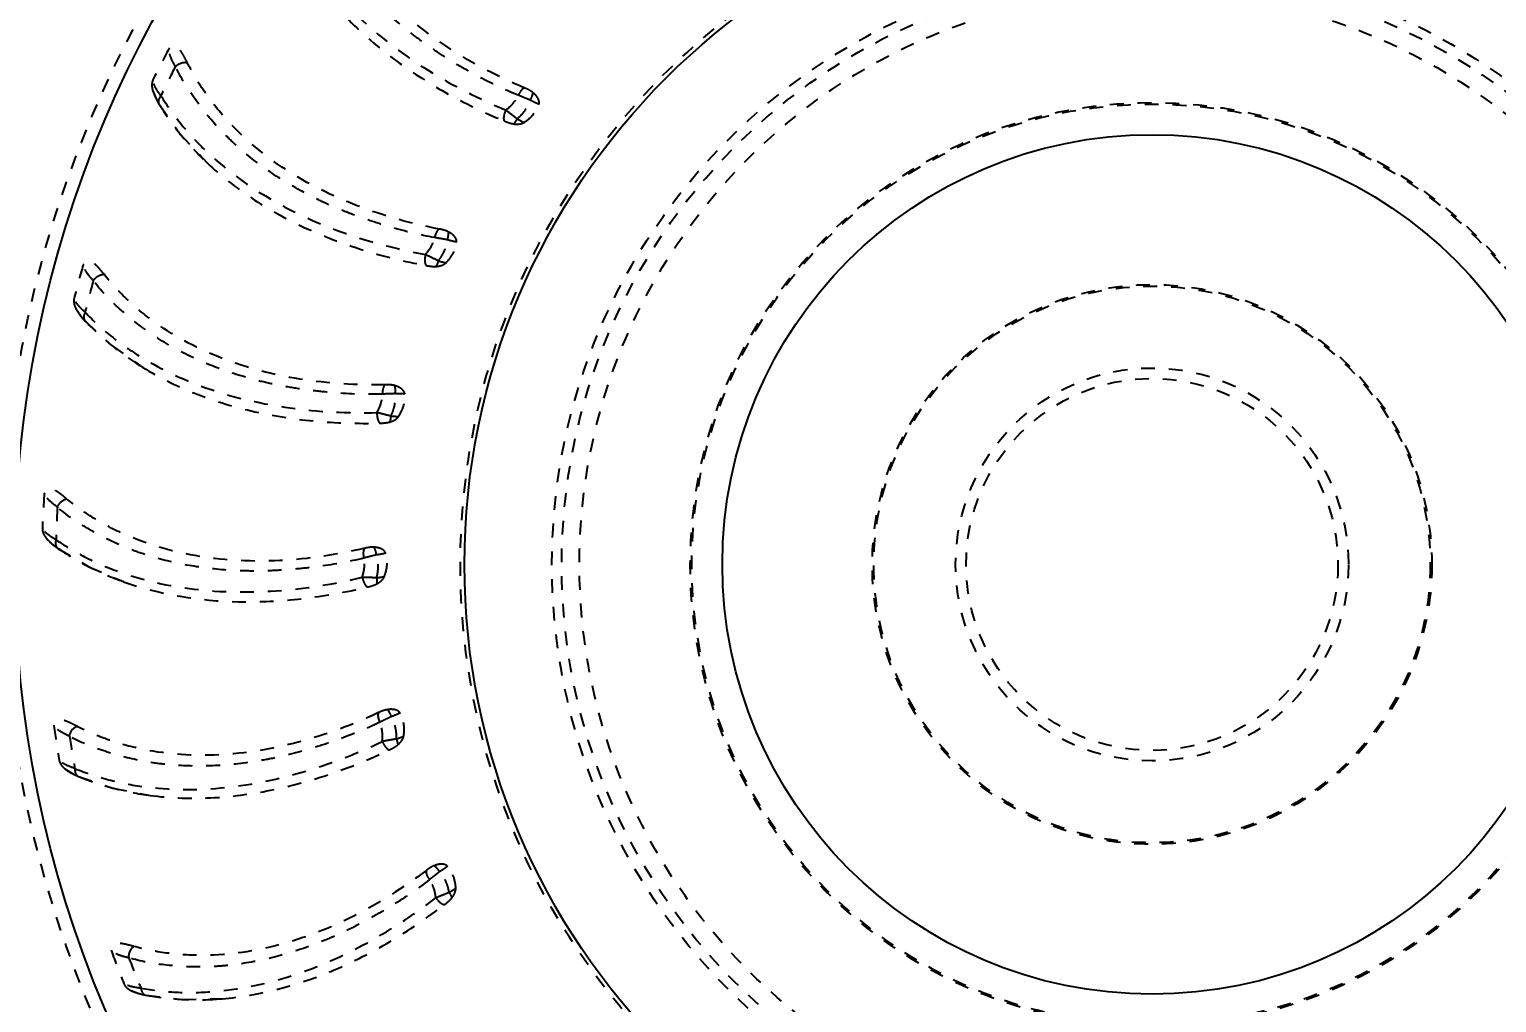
# Model space of a CAD drawing. Header units: millimetres. Extents: x 723 to 11228, y -2384 to 1578.
# Drawn here: x 1082.7 to 1255.7, y 185.8 to 300.5 of the extents above; entities that cross this region are included whole.
import ezdxf

# ---------------------------------------------------------------- set-up
doc = ezdxf.new("R2010")
doc.units = ezdxf.units.MM
doc.header["$LTSCALE"] = 16.335
doc.header["$PDMODE"] = 3
doc.header["$PDSIZE"] = 0.3125
doc.linetypes.add('HIDDEN', pattern=[0.2, 0.1, -0.1])
doc.layers.get('0').update_dxf_attribs({"linetype": 'CONTINUOUS'})
doc.layers.get('Defpoints').update_dxf_attribs({"linetype": 'CONTINUOUS'})
doc.layers.add('DEFAULT_2', color=8, linetype='HIDDEN')
doc.styles.get("Standard").update_dxf_attribs({"font": 'txt', "width": 0.8})
doc.dimstyles.new('ISO-25', dxfattribs={"dimtxt": 8, "dimasz": 8, "dimexe": 0, "dimexo": 0, "dimgap": 0, "dimtad": 1, "dimtxsty": 'Standard', "dimcen": 0, "dimclrd": 4, "dimclre": 4, "dimclrt": 6, "dimadec": 0, "dimazin": 0, "dimtfac": 1, "dimtofl": 0, "dimtmove": 0, "dimatfit": 3, "dimfxl": 0, "dimarcsym": 0})

# ---------------------------------------------------------------- blocks, each defined once
blk = doc.blocks.new('*D132')
at = {"color": 4, "lineweight": -2}
blk.add_line((1403.61, 145.72), (1362.85, 165.55), dxfattribs=at)
at = {"color": 4}
blk.add_solid([(1363.43, 166.75), (1362.26, 164.35), (1355.65, 169.05)], dxfattribs=at)
at = {"layer": 'Defpoints', "color": 0}
for p in [(1074.51, 305.8), (1355.65, 169.05)]:
    blk.add_point(p, dxfattribs=at)
at = {"color": 6, "insert": (1388.87, 158.08), "char_height": 8, "attachment_point": 5, "rotation": 334.0609}
blk.add_mtext('∅312,64', dxfattribs=at)

msp = doc.modelspace()

# ---------------------------------------------------------------- linework, layer by layer
at = {"color": 7, "linetype": 'Continuous'}
for radius in [156.205, 150.739, 150.001, 149.369, 134.066, 81.052, 50.65]:
    msp.add_circle((1215.081, 237.426), radius, dxfattribs=at)
msp.add_arc((1215.081, 237.426), 156.319, 100.52941, 79.47059, dxfattribs=at)
at = {"layer": 'DEFAULT_2', "color": 8, "linetype": 'HIDDEN'}
for p, q in [((1098.031, 291.653), (1098.032, 291.651)), ((1098.032, 291.651), (1098.127, 291.535)), ((1089.316, 266.11), (1089.318, 266.108)), ((1089.318, 266.108), (1089.432, 266.017)), ((1086.103, 239.313), (1086.105, 239.312)), ((1086.105, 239.312), (1086.234, 239.246)), ((1088.532, 212.433), (1088.534, 212.433)), ((1088.534, 212.433), (1088.675, 212.395)), ((1096.496, 186.646), (1096.498, 186.646)), ((1096.498, 186.646), (1096.647, 186.639))]:
    msp.add_line(p, q, dxfattribs=at)
for points in [[(1097.264, 293.336), (1097.671, 292.294), (1098.032, 291.651)], [(1098.031, 291.653), (1100.519, 288.151), (1103.696, 284.746)], [(1088.224, 267.581), (1088.834, 266.658), (1089.318, 266.108)], [(1089.316, 266.11), (1092.448, 263.227), (1096.117, 260.64)], [(1084.734, 240.519), (1085.52, 239.748), (1086.105, 239.312)], [(1086.103, 239.313), (1089.757, 237.149), (1093.833, 235.397)], [(1086.938, 213.331), (1087.869, 212.738), (1088.534, 212.433)], [(1088.532, 212.433), (1092.573, 211.071), (1096.993, 210.199)], [(1094.736, 187.201), (1095.781, 186.808), (1096.498, 186.646)], [(1096.496, 186.646), (1100.779, 186.152), (1105.469, 186.239)]]:
    msp.add_lwpolyline(points, dxfattribs=at)
for radius in [135.62, 81.527, 70.735, 69.584, 67.498, 54.429, 54.25, 32.979, 32.8, 23.15, 21.915]:
    msp.add_circle((1215.081, 237.426), radius, dxfattribs=at)
for centre, radius, start, end in [((1215.081, 237.426), 151.093, 100.82307, 79.17693), ((1190.365, 249.096), 103.558, 151.69225, 153.97675), ((1189.129, 249.684), 100.533, 152.49268, 154.69026), ((1194.853, 396.555), 119.795, 242.86921, 243.31874), ((1188.476, 243.682), 103.551, 163.69467, 165.9787), ((1162.214, 388.853), 119.8, 254.86921, 255.31516), ((1187.149, 243.998), 100.533, 164.49268, 166.69026), ((1131.888, 374.533), 119.802, 266.86922, 267.31299), ((1187.756, 237.991), 103.547, 175.69741, 177.97792), ((1186.396, 238.025), 100.533, 176.49268, 178.69026), ((1105.202, 354.219), 119.803, 278.86922, 279.31234), ((1188.239, 232.276), 103.549, 187.69673, 189.97953), ((1186.9, 232.026), 100.533, 188.49268, 190.69026), ((1083.323, 328.798), 119.802, 290.86922, 291.31322), ((1067.209, 299.383), 119.799, 302.86921, 303.31561), ((1189.903, 226.787), 103.554, 199.69485, 201.97783), ((1188.641, 226.263), 100.533, 200.49268, 202.69026)]:
    msp.add_arc(centre, radius, start, end, dxfattribs=at)
for points, knots in [([(1140.372, 292.716), (1138.737, 293.363), (1136.377, 294.517), (1133.357, 296.218), (1131.193, 297.553), (1129.128, 298.965), (1126.545, 300.939), (1123.594, 303.589), (1120.999, 306.502), (1119.202, 308.95), (1117.621, 311.439), (1115.987, 314.676), (1115.001, 317.4), (1114.681, 318.791)], [0, 0, 0, 0, 0.1391804, 0.2073565, 0.2744418, 0.3404175, 0.4052995, 0.5317363, 0.6538274, 0.7133763, 0.7720291, 0.887033, 1, 1, 1, 1]), ([(1141.143, 293.574), (1138.04, 294.879), (1132.217, 297.907), (1124.75, 303.834), (1120.015, 309.788), (1117.407, 314.935), (1116.499, 317.604), (1116.149, 318.95)], [0, 0, 0, 0, 0.2741667, 0.5312505, 0.7713579, 0.8866995, 1, 1, 1, 1]), ([(1112.286, 315.769), (1112.755, 314.459), (1113.889, 311.867), (1116.89, 306.874), (1122.001, 301.105), (1129.766, 295.311), (1135.727, 292.297), (1138.894, 290.98)], [0, 0, 0, 0, 0.1117736, 0.2263377, 0.4665751, 0.7246631, 1, 1, 1, 1]), ([(1116.169, 306.61), (1117.438, 304.816), (1120.381, 301.36), (1125.675, 296.815), (1131.837, 292.852), (1136.346, 290.683), (1138.702, 289.705)], [0, 0, 0, 0, 0.2312499, 0.4749815, 0.7315861, 1, 1, 1, 1]), ([(1099.961, 296.116), (1099.74, 296.488), (1099.453, 297.026), (1099.233, 297.743), (1099.189, 298.06), (1099.19, 298.203)], [0, 0, 0, 0, 0.5767813, 0.8077757, 1, 1, 1, 1]), ([(1101.356, 296.58), (1101.229, 296.833), (1101.038, 297.209), (1100.76, 297.691), (1100.536, 298.026), (1100.321, 298.276), (1100.123, 298.438), (1099.958, 298.531), (1099.769, 298.583), (1099.552, 298.561), (1099.34, 298.43), (1099.236, 298.286), (1099.191, 298.204)], [0, 0, 0, 0, 0.253725, 0.3776753, 0.4984229, 0.6147485, 0.6711759, 0.7268327, 0.7831899, 0.8441937, 0.9164268, 1, 1, 1, 1]), ([(1099.961, 296.116), (1100.054, 296.208), (1100.452, 296.508), (1100.995, 296.658), (1101.355, 296.579)], [0, 0, 0, 0, 0.2620443, 1, 1, 1, 1]), ([(1130.511, 275.953), (1128.778, 276.246), (1126.229, 276.884), (1122.922, 277.92), (1120.527, 278.775), (1118.214, 279.727), (1115.277, 281.121), (1111.839, 283.1), (1108.695, 285.409), (1106.429, 287.43), (1104.365, 289.536), (1102.094, 292.363), (1100.563, 294.823), (1099.961, 296.116)], [0, 0, 0, 0, 0.1391804, 0.2073565, 0.2744418, 0.3404175, 0.4052995, 0.5317363, 0.6538274, 0.7133763, 0.7720291, 0.887033, 1, 1, 1, 1]), ([(1131.085, 276.952), (1127.778, 277.584), (1121.452, 279.335), (1112.914, 283.58), (1107.044, 288.421), (1103.422, 292.914), (1101.979, 295.336), (1101.356, 296.58)], [0, 0, 0, 0, 0.2741757, 0.5312547, 0.7713681, 0.8867042, 1, 1, 1, 1]), ([(1097.306, 294.531), (1097.257, 294.431), (1097.14, 294.038), (1097.191, 293.62), (1097.264, 293.337)], [0, 0, 0, 0, 0.2763995, 1, 1, 1, 1]), ([(1098.246, 292.663), (1098.002, 292.997), (1097.684, 293.48), (1097.398, 294.123), (1097.321, 294.404), (1097.305, 294.531)], [0, 0, 0, 0, 0.589247, 0.8178179, 1, 1, 1, 1]), ([(1097.264, 293.337), (1097.35, 293.008), (1097.621, 292.391), (1097.956, 291.815), (1098.128, 291.535)], [0, 0, 0, 0, 0.5087736, 1, 1, 1, 1]), ([(1098.246, 292.663), (1098.179, 292.587), (1098.063, 292.423), (1097.951, 292.155), (1097.934, 291.885), (1097.991, 291.722), (1098.032, 291.654)], [0, 0, 0, 0, 0.2770252, 0.5429689, 0.782271, 1, 1, 1, 1]), ([(1098.246, 292.663), (1098.978, 291.478), (1100.626, 289.179), (1104.599, 284.919), (1110.798, 280.339), (1119.598, 276.286), (1126.055, 274.577), (1129.427, 273.947)], [0, 0, 0, 0, 0.1117736, 0.2263377, 0.4665751, 0.7246631, 1, 1, 1, 1]), ([(1138.894, 290.98), (1139.209, 291.218), (1139.806, 291.714), (1140.215, 292.379), (1140.372, 292.716)], [0, 0, 0, 0, 0.5152924, 1, 1, 1, 1]), ([(1141.145, 293.572), (1141.086, 293.578), (1140.937, 293.515), (1140.741, 293.333), (1140.543, 293.053), (1140.425, 292.834), (1140.372, 292.716)], [0, 0, 0, 0, 0.1480015, 0.3752271, 0.6750923, 1, 1, 1, 1]), ([(1141.775, 292.148), (1141.657, 292.197), (1141.36, 292.314), (1140.892, 292.502), (1140.541, 292.642), (1140.372, 292.716)], [0, 0, 0, 0, 0.2524693, 0.6324407, 1, 1, 1, 1]), ([(1142.082, 293.053), (1141.943, 293.165), (1141.635, 293.355), (1141.308, 293.504), (1141.143, 293.574)], [0, 0, 0, 0, 0.4997967, 1, 1, 1, 1]), ([(1142.084, 293.051), (1142.08, 292.998), (1142.053, 292.872), (1141.959, 292.567), (1141.855, 292.322), (1141.775, 292.148)], [0, 0, 0, 0, 0.1661339, 0.4015007, 1, 1, 1, 1]), ([(1142.802, 291.646), (1142.848, 291.78), (1142.839, 292.079), (1142.652, 292.457), (1142.392, 292.781), (1142.188, 292.967), (1142.082, 293.053)], [0, 0, 0, 0, 0.2549176, 0.5052918, 0.7532103, 1, 1, 1, 1]), ([(1098.128, 291.535), (1098.885, 290.301), (1100.599, 287.907), (1102.614, 285.764), (1103.696, 284.746)], [0, 0, 0, 0, 0.4935463, 1, 1, 1, 1]), ([(1138.894, 290.98), (1138.84, 290.858), (1138.748, 290.612), (1138.658, 290.254), (1138.639, 289.948), (1138.67, 289.766), (1138.705, 289.703)], [0, 0, 0, 0, 0.3023154, 0.5964628, 0.8353877, 1, 1, 1, 1]), ([(1140.223, 289.941), (1140.112, 290.028), (1139.667, 290.372), (1139.226, 290.721), (1138.894, 290.98)], [0, 0, 0, 0, 0.2514606, 1, 1, 1, 1]), ([(1140.223, 289.941), (1140.402, 290.081), (1140.827, 290.463), (1141.382, 291.194), (1141.673, 291.822), (1141.775, 292.148)], [0, 0, 0, 0, 0.2488904, 0.6245378, 1, 1, 1, 1]), ([(1141.059, 289.517), (1141.451, 289.768), (1142.175, 290.376), (1142.653, 291.205), (1142.802, 291.646)], [0, 0, 0, 0, 0.4998139, 1, 1, 1, 1]), ([(1142.804, 291.645), (1142.717, 291.684), (1142.5, 291.784), (1142.15, 291.938), (1141.898, 292.076), (1141.775, 292.148)], [0, 0, 0, 0, 0.2498662, 0.6247175, 1, 1, 1, 1]), ([(1138.702, 289.705), (1138.883, 289.63), (1139.247, 289.486), (1139.627, 289.378), (1139.821, 289.349)], [0, 0, 0, 0, 0.4985299, 1, 1, 1, 1]), ([(1139.821, 289.349), (1140.028, 289.319), (1140.451, 289.295), (1140.88, 289.402), (1141.059, 289.517)], [0, 0, 0, 0, 0.4955146, 1, 1, 1, 1]), ([(1140.223, 289.941), (1140.157, 289.824), (1140.032, 289.621), (1139.893, 289.426), (1139.823, 289.348)], [0, 0, 0, 0, 0.562692, 1, 1, 1, 1]), ([(1103.696, 284.746), (1105.315, 283.223), (1108.932, 280.396), (1115.11, 276.982), (1122.04, 274.338), (1126.963, 273.135), (1129.503, 272.662)], [0, 0, 0, 0, 0.2310131, 0.4746349, 0.7313176, 1, 1, 1, 1]), ([(1131.088, 276.95), (1131.029, 276.944), (1130.897, 276.851), (1130.743, 276.632), (1130.609, 276.318), (1130.539, 276.079), (1130.511, 275.953)], [0, 0, 0, 0, 0.1483794, 0.3758033, 0.6754534, 1, 1, 1, 1]), ([(1132.115, 276.636), (1131.955, 276.718), (1131.613, 276.84), (1131.262, 276.918), (1131.085, 276.952)], [0, 0, 0, 0, 0.49981, 1, 1, 1, 1]), ([(1129.427, 273.947), (1129.685, 274.246), (1130.166, 274.855), (1130.428, 275.591), (1130.511, 275.953)], [0, 0, 0, 0, 0.5152924, 1, 1, 1, 1]), ([(1132.002, 275.689), (1131.876, 275.712), (1131.562, 275.765), (1131.064, 275.851), (1130.693, 275.916), (1130.511, 275.953)], [0, 0, 0, 0, 0.2524693, 0.6324407, 1, 1, 1, 1]), ([(1130.943, 273.207), (1131.089, 273.381), (1131.425, 273.843), (1131.815, 274.674), (1131.97, 275.348), (1132.002, 275.689)], [0, 0, 0, 0, 0.2488904, 0.6245378, 1, 1, 1, 1]), ([(1131.842, 272.968), (1132.172, 273.295), (1132.755, 274.041), (1133.049, 274.951), (1133.104, 275.413)], [0, 0, 0, 0, 0.4998136, 1, 1, 1, 1]), ([(1132.117, 276.634), (1132.124, 276.582), (1132.123, 276.453), (1132.095, 276.136), (1132.044, 275.875), (1132.002, 275.689)], [0, 0, 0, 0, 0.166846, 0.4023701, 1, 1, 1, 1]), ([(1133.105, 275.412), (1132.966, 275.442), (1132.689, 275.504), (1132.318, 275.587), (1132.092, 275.659), (1132.002, 275.689)], [0, 0, 0, 0, 0.3748045, 0.7496866, 1, 1, 1, 1]), ([(1133.104, 275.413), (1133.12, 275.553), (1133.05, 275.842), (1132.791, 276.172), (1132.472, 276.435), (1132.236, 276.574), (1132.115, 276.636)], [0, 0, 0, 0, 0.2549332, 0.5053134, 0.753226, 1, 1, 1, 1]), ([(1129.427, 273.947), (1129.399, 273.818), (1129.361, 273.558), (1129.347, 273.19), (1129.391, 272.887), (1129.459, 272.715), (1129.506, 272.661)], [0, 0, 0, 0, 0.3020292, 0.5959637, 0.8350024, 1, 1, 1, 1]), ([(1130.943, 273.207), (1130.816, 273.269), (1130.309, 273.514), (1129.806, 273.763), (1129.427, 273.947)], [0, 0, 0, 0, 0.2514606, 1, 1, 1, 1]), ([(1090.276, 270.877), (1089.984, 271.193), (1089.593, 271.659), (1089.229, 272.312), (1089.119, 272.612), (1089.09, 272.753)], [0, 0, 0, 0, 0.5764258, 0.8075165, 1, 1, 1, 1]), ([(1091.54, 271.62), (1091.364, 271.841), (1091.099, 272.167), (1090.728, 272.58), (1090.439, 272.86), (1090.178, 273.059), (1089.951, 273.175), (1089.771, 273.232), (1089.576, 273.243), (1089.369, 273.177), (1089.189, 273.005), (1089.117, 272.843), (1089.091, 272.754)], [0, 0, 0, 0, 0.2537226, 0.3776569, 0.4983888, 0.6147107, 0.671144, 0.7268123, 0.7831834, 0.8441952, 0.9164266, 1, 1, 1, 1]), ([(1090.276, 270.877), (1090.348, 270.986), (1090.674, 271.361), (1091.171, 271.62), (1091.539, 271.62)], [0, 0, 0, 0, 0.2618183, 1, 1, 1, 1]), ([(1124.704, 258.602), (1121.338, 258.532), (1114.785, 258.93), (1105.55, 261.308), (1098.801, 264.822), (1094.324, 268.464), (1092.408, 270.533), (1091.54, 271.62)], [0, 0, 0, 0, 0.2741788, 0.5312442, 0.7713547, 0.8866971, 1, 1, 1, 1]), ([(1129.503, 272.662), (1129.696, 272.626), (1130.083, 272.561), (1130.477, 272.535), (1130.674, 272.548)], [0, 0, 0, 0, 0.4985178, 1, 1, 1, 1]), ([(1130.674, 272.548), (1130.881, 272.561), (1131.297, 272.627), (1131.691, 272.819), (1131.842, 272.968)], [0, 0, 0, 0, 0.4955228, 1, 1, 1, 1]), ([(1130.943, 273.207), (1130.903, 273.08), (1130.823, 272.856), (1130.728, 272.637), (1130.677, 272.547)], [0, 0, 0, 0, 0.5620882, 1, 1, 1, 1]), ([(1124.351, 257.506), (1122.595, 257.432), (1119.97, 257.526), (1116.519, 257.852), (1113.999, 258.191), (1111.538, 258.641), (1108.376, 259.393), (1104.602, 260.614), (1101.046, 262.22), (1098.409, 263.725), (1095.953, 265.356), (1093.143, 267.649), (1091.134, 269.737), (1090.276, 270.877)], [0, 0, 0, 0, 0.1391804, 0.2073565, 0.2744418, 0.3404175, 0.4052995, 0.5317363, 0.6538274, 0.7133763, 0.7720291, 0.887033, 1, 1, 1, 1]), ([(1088.01, 268.77), (1087.983, 268.66), (1087.952, 268.247), (1088.091, 267.845), (1088.225, 267.581)], [0, 0, 0, 0, 0.2766576, 1, 1, 1, 1]), ([(1089.317, 267.143), (1089.009, 267.418), (1088.599, 267.823), (1088.186, 268.391), (1088.052, 268.649), (1088.01, 268.77)], [0, 0, 0, 0, 0.58884, 0.8175144, 1, 1, 1, 1]), ([(1088.225, 267.581), (1088.377, 267.282), (1088.766, 266.741), (1089.209, 266.252), (1089.432, 266.017)], [0, 0, 0, 0, 0.5086264, 1, 1, 1, 1]), ([(1089.317, 267.143), (1089.267, 267.054), (1089.188, 266.87), (1089.134, 266.585), (1089.174, 266.317), (1089.263, 266.169), (1089.317, 266.11)], [0, 0, 0, 0, 0.277064, 0.5429965, 0.7823019, 1, 1, 1, 1]), ([(1089.317, 267.142), (1090.279, 266.136), (1092.37, 264.229), (1097.142, 260.889), (1104.157, 257.697), (1113.608, 255.562), (1120.279, 255.234), (1123.708, 255.318)], [0, 0, 0, 0, 0.1117736, 0.2263377, 0.4665751, 0.7246631, 1, 1, 1, 1]), ([(1089.432, 266.017), (1090.407, 264.991), (1092.527, 263.049), (1094.881, 261.399), (1096.117, 260.64)], [0, 0, 0, 0, 0.4937366, 1, 1, 1, 1]), ([(1096.117, 260.64), (1098.022, 259.469), (1102.167, 257.422), (1108.961, 255.334), (1116.342, 254.168), (1121.445, 254.011), (1124.049, 254.078)], [0, 0, 0, 0, 0.2308682, 0.4744258, 0.73116, 1, 1, 1, 1]), ([(1124.707, 258.601), (1124.651, 258.582), (1124.542, 258.464), (1124.437, 258.217), (1124.371, 257.882), (1124.353, 257.635), (1124.351, 257.506)], [0, 0, 0, 0, 0.1486204, 0.3761693, 0.6756827, 1, 1, 1, 1]), ([(1125.778, 258.506), (1125.605, 258.553), (1125.245, 258.602), (1124.884, 258.606), (1124.704, 258.602)], [0, 0, 0, 0, 0.4998095, 1, 1, 1, 1]), ([(1126.994, 257.517), (1126.981, 257.657), (1126.854, 257.924), (1126.533, 258.193), (1126.168, 258.383), (1125.909, 258.47), (1125.778, 258.506)], [0, 0, 0, 0, 0.2549431, 0.5053274, 0.7532364, 1, 1, 1, 1]), ([(1125.781, 258.505), (1125.798, 258.455), (1125.825, 258.329), (1125.862, 258.013), (1125.867, 257.747), (1125.864, 257.558)], [0, 0, 0, 0, 0.1672976, 0.4029211, 1, 1, 1, 1]), ([(1123.708, 255.318), (1123.899, 255.665), (1124.242, 256.36), (1124.345, 257.134), (1124.351, 257.506)], [0, 0, 0, 0, 0.5152924, 1, 1, 1, 1]), ([(1125.864, 257.558), (1125.737, 257.554), (1125.418, 257.541), (1124.914, 257.521), (1124.537, 257.507), (1124.351, 257.506)], [0, 0, 0, 0, 0.2524693, 0.6324407, 1, 1, 1, 1]), ([(1125.345, 254.91), (1125.451, 255.11), (1125.684, 255.632), (1125.893, 256.526), (1125.904, 257.218), (1125.864, 257.558)], [0, 0, 0, 0, 0.2488904, 0.6245378, 1, 1, 1, 1]), ([(1126.996, 257.517), (1126.855, 257.517), (1126.571, 257.52), (1126.193, 257.524), (1125.958, 257.547), (1125.864, 257.558)], [0, 0, 0, 0, 0.3748051, 0.7496879, 1, 1, 1, 1]), ([(1126.269, 254.863), (1126.524, 255.252), (1126.938, 256.103), (1127.037, 257.054), (1126.994, 257.517)], [0, 0, 0, 0, 0.4998276, 1, 1, 1, 1]), ([(1123.708, 255.318), (1123.707, 255.186), (1123.724, 254.925), (1123.787, 254.562), (1123.893, 254.275), (1123.994, 254.121), (1124.052, 254.077)], [0, 0, 0, 0, 0.3018598, 0.5956681, 0.8347738, 1, 1, 1, 1]), ([(1125.345, 254.91), (1125.207, 254.944), (1124.661, 255.078), (1124.116, 255.217), (1123.708, 255.318)], [0, 0, 0, 0, 0.2514606, 1, 1, 1, 1]), ([(1125.219, 254.211), (1125.418, 254.267), (1125.809, 254.418), (1126.153, 254.687), (1126.269, 254.863)], [0, 0, 0, 0, 0.4955275, 1, 1, 1, 1]), ([(1125.345, 254.91), (1125.332, 254.778), (1125.301, 254.542), (1125.253, 254.309), (1125.222, 254.21)], [0, 0, 0, 0, 0.561729, 1, 1, 1, 1]), ([(1124.049, 254.078), (1124.245, 254.083), (1124.637, 254.1), (1125.029, 254.157), (1125.219, 254.211)], [0, 0, 0, 0, 0.4985108, 1, 1, 1, 1]), ([(1087.129, 245.162), (1086.911, 245.341), (1086.585, 245.605), (1086.136, 245.93), (1085.797, 246.144), (1085.5, 246.284), (1085.254, 246.35), (1085.067, 246.368), (1084.874, 246.338), (1084.685, 246.231), (1084.545, 246.025), (1084.509, 245.852), (1084.502, 245.76)], [0, 0, 0, 0, 0.2537201, 0.3776493, 0.4983772, 0.6147, 0.6711367, 0.7268103, 0.7831874, 0.8442016, 0.9164286, 1, 1, 1, 1]), ([(1086.051, 244.175), (1085.7, 244.424), (1085.221, 244.797), (1084.729, 245.36), (1084.56, 245.63), (1084.502, 245.761)], [0, 0, 0, 0, 0.5762641, 0.8073984, 1, 1, 1, 1]), ([(1086.051, 244.175), (1086.099, 244.297), (1086.339, 244.73), (1086.77, 245.087), (1087.129, 245.164)], [0, 0, 0, 0, 0.261717, 1, 1, 1, 1]), ([(1122.161, 238.181), (1120.459, 237.744), (1117.871, 237.29), (1114.428, 236.891), (1111.893, 236.699), (1109.393, 236.627), (1106.143, 236.706), (1102.197, 237.115), (1098.386, 237.947), (1095.493, 238.871), (1092.751, 239.955), (1089.526, 241.614), (1087.127, 243.239), (1086.051, 244.175)], [0, 0, 0, 0, 0.1391804, 0.2073565, 0.2744418, 0.3404175, 0.4052995, 0.5317363, 0.6538274, 0.7133763, 0.7720291, 0.887033, 1, 1, 1, 1]), ([(1122.278, 239.33), (1119, 238.562), (1112.508, 237.586), (1102.98, 237.994), (1095.649, 240.03), (1090.509, 242.656), (1088.204, 244.279), (1087.129, 245.162)], [0, 0, 0, 0, 0.2741753, 0.5312574, 0.7713849, 0.886712, 1, 1, 1, 1]), ([(1084.273, 241.645), (1084.269, 241.531), (1084.325, 241.118), (1084.548, 240.753), (1084.735, 240.522)], [0, 0, 0, 0, 0.2768533, 1, 1, 1, 1]), ([(1085.889, 240.323), (1085.531, 240.528), (1085.046, 240.839), (1084.524, 241.308), (1084.34, 241.532), (1084.273, 241.641)], [0, 0, 0, 0, 0.5886762, 0.8173923, 1, 1, 1, 1]), ([(1084.735, 240.522), (1084.946, 240.263), (1085.437, 239.819), (1085.968, 239.434), (1086.235, 239.252)], [0, 0, 0, 0, 0.5084902, 1, 1, 1, 1]), ([(1085.889, 240.323), (1085.858, 240.226), (1085.82, 240.03), (1085.827, 239.74), (1085.921, 239.485), (1086.039, 239.36), (1086.104, 239.314)], [0, 0, 0, 0, 0.2770729, 0.5429996, 0.7823087, 1, 1, 1, 1]), ([(1085.889, 240.323), (1087.039, 239.539), (1089.481, 238.108), (1094.843, 235.833), (1102.368, 234.17), (1112.057, 234.046), (1118.651, 235.112), (1121.987, 235.908)], [0, 0, 0, 0, 0.1117736, 0.2263377, 0.4665751, 0.7246631, 1, 1, 1, 1]), ([(1086.235, 239.252), (1087.394, 238.456), (1089.851, 237.001), (1092.476, 235.877), (1093.832, 235.392)], [0, 0, 0, 0, 0.4938396, 1, 1, 1, 1]), ([(1122.281, 239.326), (1122.231, 239.296), (1122.149, 239.157), (1122.098, 238.894), (1122.102, 238.553), (1122.136, 238.307), (1122.161, 238.181)], [0, 0, 0, 0, 0.1487123, 0.3763085, 0.6757698, 1, 1, 1, 1]), ([(1123.349, 239.459), (1123.169, 239.469), (1122.807, 239.443), (1122.453, 239.371), (1122.278, 239.33)], [0, 0, 0, 0, 0.4998123, 1, 1, 1, 1]), ([(1124.742, 238.745), (1124.7, 238.879), (1124.52, 239.113), (1124.151, 239.309), (1123.755, 239.42), (1123.484, 239.451), (1123.349, 239.459)], [0, 0, 0, 0, 0.2549468, 0.5053317, 0.7532395, 1, 1, 1, 1]), ([(1123.352, 239.455), (1123.38, 239.409), (1123.432, 239.292), (1123.534, 238.991), (1123.594, 238.732), (1123.63, 238.546)], [0, 0, 0, 0, 0.1674704, 0.4031319, 1, 1, 1, 1]), ([(1124.745, 238.741), (1124.606, 238.712), (1124.329, 238.656), (1123.959, 238.582), (1123.724, 238.555), (1123.63, 238.546)], [0, 0, 0, 0, 0.3748053, 0.7496884, 1, 1, 1, 1]), ([(1124.585, 235.991), (1124.755, 236.425), (1124.982, 237.346), (1124.881, 238.3), (1124.742, 238.745)], [0, 0, 0, 0, 0.4998101, 1, 1, 1, 1]), ([(1121.987, 235.908), (1122.102, 236.286), (1122.293, 237.038), (1122.233, 237.816), (1122.161, 238.181)], [0, 0, 0, 0, 0.5152924, 1, 1, 1, 1]), ([(1123.63, 238.546), (1123.507, 238.517), (1123.197, 238.437), (1122.708, 238.313), (1122.343, 238.221), (1122.161, 238.181)], [0, 0, 0, 0, 0.2524693, 0.6324407, 1, 1, 1, 1]), ([(1123.673, 235.849), (1123.735, 236.067), (1123.855, 236.626), (1123.873, 237.543), (1123.74, 238.222), (1123.63, 238.546)], [0, 0, 0, 0, 0.2488904, 0.6245378, 1, 1, 1, 1]), ([(1093.832, 235.392), (1098.154, 233.846), (1105.312, 232.737), (1115, 233.249), (1120.04, 234.154), (1122.578, 234.762)], [0, 0, 0, 0, 0.4735553, 0.7306949, 1, 1, 1, 1]), ([(1121.987, 235.908), (1122.014, 235.778), (1122.084, 235.526), (1122.222, 235.184), (1122.385, 234.925), (1122.516, 234.796), (1122.582, 234.765)], [0, 0, 0, 0, 0.3018141, 0.5955884, 0.8347121, 1, 1, 1, 1]), ([(1123.673, 235.849), (1123.532, 235.853), (1122.969, 235.871), (1122.408, 235.894), (1121.987, 235.908)], [0, 0, 0, 0, 0.2514606, 1, 1, 1, 1]), ([(1123.673, 235.849), (1123.688, 235.716), (1123.706, 235.48), (1123.708, 235.242), (1123.698, 235.139)], [0, 0, 0, 0, 0.5616288, 1, 1, 1, 1]), ([(1123.695, 235.135), (1123.878, 235.232), (1124.229, 235.46), (1124.509, 235.795), (1124.585, 235.991)], [0, 0, 0, 0, 0.4955254, 1, 1, 1, 1]), ([(1122.578, 234.762), (1122.769, 234.808), (1123.149, 234.906), (1123.521, 235.043), (1123.695, 235.135)], [0, 0, 0, 0, 0.49851, 1, 1, 1, 1]), ([(1123.913, 219.968), (1120.866, 218.535), (1114.718, 216.233), (1105.315, 214.649), (1097.72, 215.114), (1092.147, 216.619), (1089.555, 217.729), (1088.319, 218.369)], [0, 0, 0, 0, 0.2741633, 0.5312383, 0.7713582, 0.8866987, 1, 1, 1, 1]), ([(1123.917, 219.969), (1123.874, 219.928), (1123.822, 219.776), (1123.827, 219.508), (1123.902, 219.175), (1123.986, 218.942), (1124.037, 218.823)], [0, 0, 0, 0, 0.1486504, 0.3762146, 0.6757111, 1, 1, 1, 1]), ([(1124.934, 220.317), (1124.756, 220.289), (1124.407, 220.188), (1124.076, 220.045), (1123.913, 219.968)], [0, 0, 0, 0, 0.4998127, 1, 1, 1, 1]), ([(1126.446, 219.908), (1126.378, 220.03), (1126.152, 220.222), (1125.75, 220.337), (1125.339, 220.363), (1125.068, 220.337), (1124.934, 220.317)], [0, 0, 0, 0, 0.2549441, 0.5053304, 0.7532392, 1, 1, 1, 1]), ([(1124.937, 220.317), (1124.973, 220.279), (1125.049, 220.174), (1125.212, 219.901), (1125.324, 219.661), (1125.398, 219.486)], [0, 0, 0, 0, 0.1673576, 0.4029943, 1, 1, 1, 1]), ([(1126.449, 219.909), (1126.319, 219.852), (1126.06, 219.739), (1125.713, 219.589), (1125.488, 219.514), (1125.398, 219.486)], [0, 0, 0, 0, 0.3748051, 0.749688, 1, 1, 1, 1]), ([(1126.865, 217.189), (1126.94, 217.648), (1126.972, 218.594), (1126.674, 219.502), (1126.446, 219.908)], [0, 0, 0, 0, 0.4998181, 1, 1, 1, 1]), ([(1088.319, 218.369), (1088.069, 218.499), (1087.695, 218.689), (1087.188, 218.914), (1086.811, 219.052), (1086.492, 219.128), (1086.238, 219.142), (1086.051, 219.12), (1085.868, 219.051), (1085.706, 218.907), (1085.611, 218.677), (1085.612, 218.5), (1085.624, 218.408)], [0, 0, 0, 0, 0.253735, 0.3776704, 0.4984034, 0.6147298, 0.6711675, 0.726841, 0.7832151, 0.8442204, 0.9164338, 1, 1, 1, 1]), ([(1087.47, 217.179), (1087.075, 217.349), (1086.528, 217.615), (1085.93, 218.063), (1085.708, 218.292), (1085.624, 218.408)], [0, 0, 0, 0, 0.5763037, 0.8074273, 1, 1, 1, 1]), ([(1124.037, 218.823), (1122.463, 218.042), (1120.026, 217.06), (1116.742, 215.953), (1114.301, 215.238), (1111.871, 214.649), (1108.675, 214.05), (1104.731, 213.63), (1100.83, 213.651), (1097.808, 213.953), (1094.901, 214.444), (1091.402, 215.396), (1088.717, 216.486), (1087.47, 217.179)], [0, 0, 0, 0, 0.1391804, 0.2073565, 0.2744418, 0.3404175, 0.4052995, 0.5317363, 0.6538274, 0.7133763, 0.7720291, 0.887033, 1, 1, 1, 1]), ([(1087.47, 217.179), (1087.491, 217.307), (1087.636, 217.782), (1087.984, 218.22), (1088.319, 218.37)], [0, 0, 0, 0, 0.261744, 1, 1, 1, 1]), ([(1125.398, 219.486), (1125.283, 219.431), (1124.998, 219.289), (1124.545, 219.066), (1124.206, 218.9), (1124.037, 218.823)], [0, 0, 0, 0, 0.2524693, 0.6324407, 1, 1, 1, 1]), ([(1124.339, 216.563), (1124.373, 216.957), (1124.404, 217.732), (1124.183, 218.481), (1124.037, 218.823)], [0, 0, 0, 0, 0.5152924, 1, 1, 1, 1]), ([(1126.001, 216.856), (1126.017, 217.082), (1126.017, 217.654), (1125.844, 218.555), (1125.573, 219.192), (1125.398, 219.486)], [0, 0, 0, 0, 0.2488904, 0.6245378, 1, 1, 1, 1]), ([(1088.112, 213.377), (1089.401, 212.849), (1092.086, 211.957), (1097.804, 210.847), (1105.511, 210.784), (1115.013, 212.678), (1121.241, 215.091), (1124.339, 216.563)], [0, 0, 0, 0, 0.1117736, 0.2263377, 0.4665751, 0.7246631, 1, 1, 1, 1]), ([(1126.001, 216.856), (1125.862, 216.831), (1125.308, 216.731), (1124.754, 216.637), (1124.339, 216.563)], [0, 0, 0, 0, 0.2514606, 1, 1, 1, 1]), ([(1124.339, 216.563), (1124.393, 216.442), (1124.514, 216.21), (1124.72, 215.904), (1124.933, 215.685), (1125.088, 215.586), (1125.159, 215.57)], [0, 0, 0, 0, 0.3018942, 0.595728, 0.8348202, 1, 1, 1, 1]), ([(1126.001, 216.856), (1126.043, 216.73), (1126.11, 216.502), (1126.162, 216.27), (1126.173, 216.166)], [0, 0, 0, 0, 0.5617916, 1, 1, 1, 1]), ([(1126.171, 216.165), (1126.33, 216.298), (1126.626, 216.595), (1126.831, 216.981), (1126.865, 217.189)], [0, 0, 0, 0, 0.4955262, 1, 1, 1, 1]), ([(1096.993, 210.199), (1099.209, 209.906), (1103.824, 209.724), (1110.875, 210.582), (1118.086, 212.518), (1122.807, 214.45), (1125.156, 215.569)], [0, 0, 0, 0, 0.2308911, 0.4744583, 0.7311835, 1, 1, 1, 1]), ([(1125.156, 215.569), (1125.333, 215.653), (1125.685, 215.828), (1126.02, 216.039), (1126.171, 216.165)], [0, 0, 0, 0, 0.4985138, 1, 1, 1, 1]), ([(1088.112, 213.377), (1087.72, 213.504), (1087.18, 213.707), (1086.572, 214.057), (1086.345, 214.238), (1086.257, 214.331)], [0, 0, 0, 0, 0.5887631, 0.8174571, 1, 1, 1, 1]), ([(1086.257, 214.331), (1086.276, 214.22), (1086.416, 213.829), (1086.708, 213.518), (1086.938, 213.331)], [0, 0, 0, 0, 0.2766975, 1, 1, 1, 1]), ([(1086.938, 213.331), (1087.198, 213.12), (1087.773, 212.785), (1088.376, 212.519), (1088.675, 212.395)], [0, 0, 0, 0, 0.5086016, 1, 1, 1, 1]), ([(1088.112, 213.377), (1088.102, 213.276), (1088.105, 213.076), (1088.172, 212.793), (1088.317, 212.564), (1088.459, 212.466), (1088.533, 212.435)], [0, 0, 0, 0, 0.2770511, 0.5429779, 0.7822904, 1, 1, 1, 1]), ([(1088.675, 212.395), (1089.986, 211.854), (1092.721, 210.94), (1095.551, 210.39), (1096.993, 210.199)], [0, 0, 0, 0, 0.4937199, 1, 1, 1, 1]), ([(1129.538, 201.373), (1126.856, 199.339), (1121.321, 195.809), (1112.453, 192.305), (1104.928, 191.181), (1099.164, 191.495), (1096.398, 192.041), (1095.057, 192.411)], [0, 0, 0, 0, 0.2741588, 0.5312299, 0.7713502, 0.8866939, 1, 1, 1, 1]), ([(1129.542, 201.375), (1129.507, 201.326), (1129.488, 201.166), (1129.548, 200.905), (1129.691, 200.595), (1129.822, 200.384), (1129.897, 200.279)], [0, 0, 0, 0, 0.1484377, 0.3758919, 0.675509, 1, 1, 1, 1]), ([(1130.462, 201.926), (1130.294, 201.863), (1129.975, 201.691), (1129.682, 201.482), (1129.538, 201.373)], [0, 0, 0, 0, 0.4998143, 1, 1, 1, 1]), ([(1131.09, 201.21), (1130.989, 201.132), (1130.739, 200.934), (1130.343, 200.622), (1130.046, 200.389), (1129.897, 200.279)], [0, 0, 0, 0, 0.2524693, 0.6324407, 1, 1, 1, 1]), ([(1132.032, 201.843), (1131.939, 201.949), (1131.677, 202.09), (1131.259, 202.118), (1130.85, 202.057), (1130.589, 201.975), (1130.462, 201.926)], [0, 0, 0, 0, 0.2549374, 0.5053215, 0.7532328, 1, 1, 1, 1]), ([(1130.465, 201.928), (1130.509, 201.898), (1130.605, 201.811), (1130.821, 201.578), (1130.981, 201.365), (1131.09, 201.21)], [0, 0, 0, 0, 0.1669637, 0.4025137, 1, 1, 1, 1]), ([(1132.034, 201.844), (1131.919, 201.761), (1131.687, 201.596), (1131.377, 201.377), (1131.173, 201.257), (1131.09, 201.21)], [0, 0, 0, 0, 0.3748046, 0.7496868, 1, 1, 1, 1]), ([(1132.226, 198.763), (1132.195, 198.987), (1132.076, 199.546), (1131.72, 200.392), (1131.322, 200.959), (1131.09, 201.21)], [0, 0, 0, 0, 0.2488904, 0.6245378, 1, 1, 1, 1]), ([(1133.007, 199.271), (1132.985, 199.736), (1132.819, 200.667), (1132.339, 201.494), (1132.032, 201.843)], [0, 0, 0, 0, 0.4998151, 1, 1, 1, 1]), ([(1129.897, 200.279), (1128.519, 199.187), (1126.34, 197.719), (1123.357, 195.955), (1121.119, 194.748), (1118.864, 193.666), (1115.863, 192.416), (1112.092, 191.185), (1108.272, 190.394), (1105.253, 190.062), (1102.308, 189.937), (1098.687, 190.141), (1095.835, 190.649), (1094.47, 191.067)], [0, 0, 0, 0, 0.1391804, 0.2073565, 0.2744418, 0.3404175, 0.4052995, 0.5317363, 0.6538274, 0.7133763, 0.7720291, 0.887033, 1, 1, 1, 1]), ([(1130.662, 198.131), (1130.613, 198.523), (1130.482, 199.288), (1130.11, 199.974), (1129.897, 200.279)], [0, 0, 0, 0, 0.5152924, 1, 1, 1, 1]), ([(1132.537, 198.121), (1132.666, 198.284), (1132.896, 198.637), (1133.017, 199.059), (1133.007, 199.271)], [0, 0, 0, 0, 0.4955217, 1, 1, 1, 1]), ([(1095.889, 187.482), (1097.259, 187.233), (1100.071, 186.92), (1105.896, 187.022), (1113.447, 188.564), (1122.348, 192.392), (1127.938, 196.047), (1130.662, 198.131)], [0, 0, 0, 0, 0.1117736, 0.2263377, 0.4665751, 0.7246631, 1, 1, 1, 1]), ([(1105.469, 186.239), (1107.68, 186.426), (1112.194, 187.225), (1118.852, 189.533), (1125.442, 192.91), (1129.622, 195.759), (1131.67, 197.328)], [0, 0, 0, 0, 0.2310616, 0.4747013, 0.7313662, 1, 1, 1, 1]), ([(1132.226, 198.763), (1132.095, 198.709), (1131.575, 198.497), (1131.052, 198.289), (1130.662, 198.131)], [0, 0, 0, 0, 0.2514606, 1, 1, 1, 1]), ([(1130.662, 198.131), (1130.74, 198.023), (1130.907, 197.821), (1131.172, 197.565), (1131.427, 197.395), (1131.599, 197.33), (1131.672, 197.329)], [0, 0, 0, 0, 0.3020965, 0.5960811, 0.8350931, 1, 1, 1, 1]), ([(1131.67, 197.328), (1131.825, 197.447), (1132.132, 197.691), (1132.416, 197.966), (1132.537, 198.121)], [0, 0, 0, 0, 0.4985228, 1, 1, 1, 1]), ([(1132.226, 198.763), (1132.294, 198.647), (1132.407, 198.438), (1132.507, 198.221), (1132.539, 198.122)], [0, 0, 0, 0, 0.562211, 1, 1, 1, 1]), ([(1095.057, 192.411), (1094.785, 192.486), (1094.378, 192.594), (1093.835, 192.71), (1093.437, 192.767), (1093.108, 192.774), (1092.856, 192.735), (1092.677, 192.675), (1092.512, 192.569), (1092.383, 192.394), (1092.338, 192.149), (1092.376, 191.976), (1092.407, 191.888)], [0, 0, 0, 0, 0.2537528, 0.3777059, 0.4984547, 0.6147871, 0.6712217, 0.7268875, 0.7832504, 0.8442431, 0.9164429, 1, 1, 1, 1]), ([(1094.47, 191.067), (1094.464, 191.198), (1094.508, 191.693), (1094.759, 192.196), (1095.057, 192.411)], [0, 0, 0, 0, 0.2618983, 1, 1, 1, 1]), ([(1094.47, 191.067), (1094.048, 191.152), (1093.457, 191.298), (1092.778, 191.613), (1092.513, 191.792), (1092.407, 191.889)], [0, 0, 0, 0, 0.5765426, 0.8076017, 1, 1, 1, 1]), ([(1095.889, 187.482), (1095.478, 187.524), (1094.907, 187.611), (1094.238, 187.828), (1093.978, 187.959), (1093.873, 188.032)], [0, 0, 0, 0, 0.5890968, 0.8177059, 1, 1, 1, 1]), ([(1093.873, 188.032), (1093.915, 187.928), (1094.13, 187.578), (1094.476, 187.335), (1094.736, 187.201)], [0, 0, 0, 0, 0.2764579, 1, 1, 1, 1]), ([(1094.736, 187.201), (1095.037, 187.045), (1095.675, 186.835), (1096.326, 186.698), (1096.648, 186.639)], [0, 0, 0, 0, 0.5087354, 1, 1, 1, 1]), ([(1095.889, 187.482), (1095.901, 187.381), (1095.945, 187.186), (1096.069, 186.924), (1096.259, 186.73), (1096.418, 186.663), (1096.496, 186.648)], [0, 0, 0, 0, 0.2769999, 0.5429325, 0.7822483, 1, 1, 1, 1]), ([(1096.648, 186.639), (1098.079, 186.375), (1101.022, 186.046), (1103.98, 186.113), (1105.469, 186.239)], [0, 0, 0, 0, 0.4935127, 1, 1, 1, 1])]:
    msp.add_open_spline(points, degree=3, knots=knots, dxfattribs=at)

# ---------------------------------------------------------------- dimensions: what is measured, and where the dimension line sits
dim = msp.add_diameter_dim_2p(p1=(1074.51, 305.803), p2=(1355.652, 169.05), dimstyle='ISO-25', override={"dimfxl": 1.25, "dimarcsym": 1})
dim.commit()
dim.dimension.update_dxf_attribs({"geometry": '*D132', "text_midpoint": (1388.867, 158.083)})

doc.saveas('drawing.dxf')
